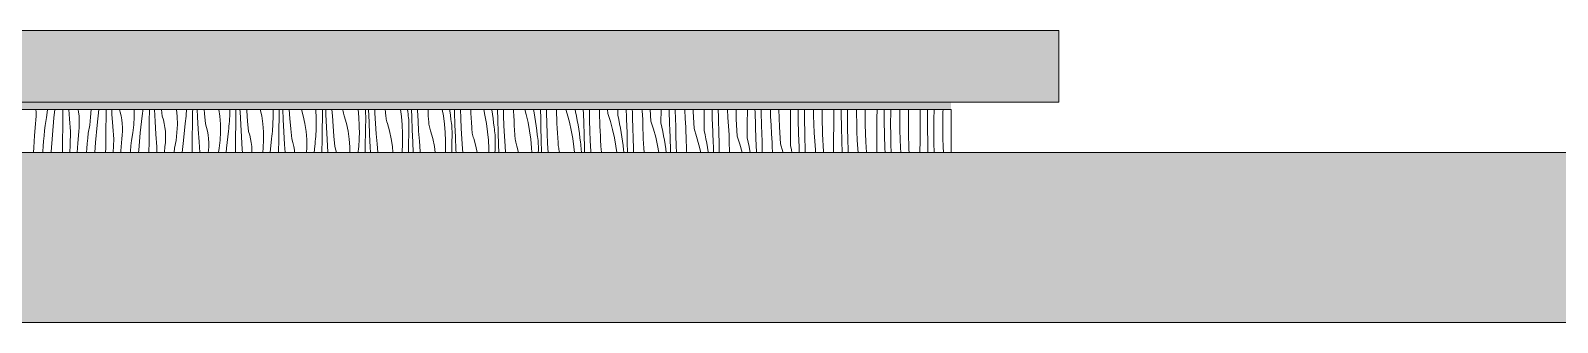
# Model space of a CAD drawing. Header units: millimetres. Extents: x -5804 to 56024, y 506 to 54141.
# Drawn here: x 33140 to 37388, y 4555 to 5369 of the extents above; entities that cross this region are included whole.
import ezdxf

# ---------------------------------------------------------------- set-up
doc = ezdxf.new("R2010")
doc.units = ezdxf.units.MM
doc.layers.add('2D Drafting - General2', color=251, linetype='Continuous', lineweight=15)
doc.layers.add('2D Drafting - General81', color=251, linetype='Continuous', lineweight=20)

# ---------------------------------------------------------------- blocks, each defined once
blk = doc.blocks.new('*X66')
at = {"layer": '2D Drafting - General81', "linetype": 'Continuous'}
for p, q in [((-62070.7, -134864.1), (-62068.3, -134831.1)), ((-62068.3, -134831.1), (-62067.1, -134820.5)), ((-62067.1, -134820.5), (-62066.5, -134809.8)), ((-62066.5, -134799), (-62067, -134791.3)), ((-62066.5, -134809.8), (-62066.5, -134799)), ((-62041.5, -134835.9), (-62037.5, -134814)), ((-62037.5, -134814), (-62035, -134792)), ((-62035, -134792), (-62035, -134791.3)), ((-62021.3, -134862), (-62017.1, -134814.3)), ((-62017.1, -134814.3), (-62014.5, -134791.3)), ((-61992.7, -134838.8), (-61992.5, -134817.9)), ((-61992.5, -134817.9), (-61992.2, -134797)), ((-61992.2, -134797), (-61992.1, -134791.3)), ((-61973.3, -134817.8), (-61975.1, -134791.3)), ((-61970.7, -134852.6), (-61973.3, -134817.8)), ((-61948.4, -134798.9), (-61949.7, -134791.3)), ((-61947.1, -134809.5), (-61948.4, -134798.9)), ((-61946.5, -134820.2), (-61947.1, -134809.5)), ((-61947, -134841.7), (-61946.4, -134830.9)), ((-61946.4, -134830.9), (-61946.5, -134820.2)), ((-61917.5, -134835.2), (-61914.9, -134813.2)), ((-61914.9, -134813.2), (-61913.8, -134791.3)), ((-61897, -134835.5), (-61892.1, -134791.3)), ((-61872.4, -134839.1), (-61872.1, -134818.2)), ((-61872.1, -134818.2), (-61871.9, -134797.3)), ((-61871.9, -134797.3), (-61871.8, -134791.3)), ((-61855.5, -134804.2), (-61856.3, -134791.3)), ((-61853.2, -134839), (-61855.5, -134804.2)), ((-61832.6, -134799), (-61834.9, -134791.3)), ((-61830.2, -134809.5), (-61832.6, -134799)), ((-61828.3, -134820), (-61830.2, -134809.5)), ((-61827.1, -134830.7), (-61828.3, -134820)), ((-61826.4, -134841.4), (-61827.1, -134830.7)), ((-61794.9, -134834.4), (-61793.8, -134812.2)), ((-61793.8, -134812.2), (-61794.1, -134791.3)), ((-61776.9, -134856.7), (-61771.6, -134809.2)), ((-61771.6, -134809.2), (-61770.8, -134802.3)), ((-61770.8, -134802.3), (-61770.1, -134795.5)), ((-61770.1, -134795.5), (-61769.7, -134791.3)), ((-61752.1, -134839.4), (-61751.8, -134818.5)), ((-61751.8, -134818.5), (-61751.5, -134797.6)), ((-61751.5, -134797.6), (-61751.4, -134791.3)), ((-61735.5, -134825.3), (-61737.4, -134791.3)), ((-61733.2, -134860.2), (-61735.5, -134825.3)), ((-61715.6, -134809.9), (-61717.3, -134791.3)), ((-61712.5, -134820.2), (-61715.6, -134809.9)), ((-61710.1, -134830.6), (-61712.5, -134820.2)), ((-61708.2, -134841.2), (-61710.1, -134830.6)), ((-61674, -134811.2), (-61675.6, -134791.3)), ((-61673.7, -134833.4), (-61674, -134811.2)), ((-61656.9, -134877.9), (-61651.6, -134830.3)), ((-61651.6, -134830.3), (-61650.7, -134823.5)), ((-61650.7, -134823.5), (-61650, -134816.7)), ((-61650, -134816.7), (-61649.4, -134809.8)), ((-61649.4, -134809.8), (-61648.9, -134803)), ((-61648.9, -134803), (-61648.4, -134796.1)), ((-61648.4, -134796.1), (-61648.2, -134791.3)), ((-61631.7, -134839.6), (-61631.4, -134818.7)), ((-61631.4, -134818.7), (-61631.1, -134797.8)), ((-61631.1, -134797.8), (-61631, -134791.3)), ((-61617.4, -134811.7), (-61618.4, -134791.3)), ((-61615.4, -134846.5), (-61617.4, -134811.7)), ((-61598.2, -134802.6), (-61599.2, -134791.3)), ((-61595.5, -134831.1), (-61598.2, -134802.6)), ((-61592.5, -134841.4), (-61595.5, -134831.1)), ((-61555.8, -134810.3), (-61558.5, -134791.3)), ((-61554, -134832.4), (-61555.8, -134810.3)), ((-61553.6, -134854.5), (-61554, -134832.4)), ((-61530, -134837.9), (-61529.3, -134831)), ((-61529.3, -134831), (-61528.8, -134824.2)), ((-61528.8, -134824.2), (-61528.4, -134817.3)), ((-61528.4, -134817.3), (-61528, -134810.4)), ((-61528, -134810.4), (-61527.7, -134803.6)), ((-61527.7, -134803.6), (-61527.5, -134796.7)), ((-61527.6, -134791.3), (-61527.5, -134796.7)), ((-61511.4, -134839.9), (-61511, -134819)), ((-61511, -134819), (-61510.6, -134798.1)), ((-61510.6, -134798.1), (-61510.5, -134791.3)), ((-61499.1, -134798), (-61499.4, -134791.3)), ((-61497.4, -134832.8), (-61499.1, -134798)), ((-61480.5, -134795.3), (-61480.8, -134791.3)), ((-61478.1, -134823.8), (-61480.5, -134795.3)), ((-61475.4, -134852.3), (-61478.1, -134823.8)), ((-61438.9, -134809.5), (-61442.8, -134791.3)), ((-61435.7, -134831.4), (-61438.9, -134809.5)), ((-61433.9, -134853.5), (-61435.7, -134831.4)), ((-61408.3, -134838.5), (-61407.9, -134831.6)), ((-61407.9, -134831.6), (-61407.7, -134824.7)), ((-61407.7, -134791.3), (-61407.5, -134794.4)), ((-61407.7, -134824.7), (-61407.5, -134817.9)), ((-61407.5, -134794.4), (-61407.5, -134817.9)), ((-61390.9, -134840.2), (-61390.6, -134819.3)), ((-61390.6, -134819.3), (-61390.2, -134798.4)), ((-61390.2, -134798.4), (-61390, -134791.3)), ((-61379, -134819.1), (-61380.2, -134791.3)), ((-61377.3, -134854), (-61379, -134819.1)), ((-61360.4, -134816.5), (-61362.2, -134791.3)), ((-61358.1, -134845), (-61360.4, -134816.5)), ((-61323.5, -134809), (-61328.5, -134791.3)), ((-61318.8, -134830.7), (-61323.5, -134809)), ((-61315.6, -134852.6), (-61318.8, -134830.7)), ((-61288.6, -134791.3), (-61288.6, -134792)), ((-61288.6, -134792), (-61287.5, -134815.5)), ((-61287.5, -134815.5), (-61287.4, -134839)), ((-61270.5, -134840.5), (-61270.1, -134819.6)), ((-61270.1, -134819.6), (-61269.7, -134798.7)), ((-61269.7, -134798.7), (-61269.6, -134793.3)), ((-61269.6, -134793.3), (-61269.6, -134791.3)), ((-61260.4, -134805.4), (-61260.9, -134791.3)), ((-61259, -134840.3), (-61260.4, -134805.4)), ((-61242.4, -134809.2), (-61243.5, -134791.3)), ((-61240.4, -134837.7), (-61242.4, -134809.2)), ((-61213.2, -134793.5), (-61213.5, -134791.3)), ((-61212.4, -134797.3), (-61213.2, -134793.5)), ((-61211.6, -134801.2), (-61212.4, -134797.3)), ((-61210.6, -134805), (-61211.6, -134801.2)), ((-61209.4, -134808.8), (-61210.6, -134805)), ((-61203.4, -134830.1), (-61209.4, -134808.8)), ((-61198.8, -134851.8), (-61203.4, -134830.1)), ((-61170.5, -134791.3), (-61168.5, -134813.2)), ((-61168.5, -134813.2), (-61167.4, -134836.7)), ((-61150.6, -134793), (-61150.7, -134791.3)), ((-61150.1, -134798.4), (-61150.6, -134793)), ((-61149.8, -134803.7), (-61150.1, -134798.4)), ((-61150, -134840.7), (-61149.6, -134819.9)), ((-61149.6, -134809.1), (-61149.8, -134803.7)), ((-61149.5, -134814.5), (-61149.6, -134809.1)), ((-61149.6, -134819.9), (-61149.5, -134814.5)), ((-61141.5, -134791.7), (-61141.5, -134791.3)), ((-61140.3, -134826.6), (-61141.5, -134791.7)), ((-61138.9, -134861.5), (-61140.3, -134826.6)), ((-61124, -134801.8), (-61124.5, -134791.3)), ((-61122.3, -134830.3), (-61124, -134801.8)), ((-61120.3, -134858.8), (-61122.3, -134830.3)), ((-61094.6, -134798.9), (-61095.2, -134791.3)), ((-61094.5, -134802.9), (-61094.6, -134798.9)), ((-61094.1, -134806.8), (-61094.5, -134802.9)), ((-61093.7, -134810.7), (-61094.1, -134806.8)), ((-61093.1, -134814.6), (-61093.7, -134810.7)), ((-61092.4, -134818.5), (-61093.1, -134814.6)), ((-61091.5, -134822.4), (-61092.4, -134818.5)), ((-61090.5, -134826.2), (-61091.5, -134822.4)), ((-61089.4, -134830), (-61090.5, -134826.2)), ((-61083.3, -134851.3), (-61089.4, -134830)), ((-61053.2, -134791.3), (-61050.5, -134811)), ((-61050.5, -134811), (-61048.4, -134834.4)), ((-61033.3, -134791.3), (-61032.6, -134798.2)), ((-61031.8, -134803.5), (-61032.6, -134798.2)), ((-61031.1, -134808.8), (-61031.8, -134803.5)), ((-61030.5, -134814.2), (-61031.1, -134808.8)), ((-61030.1, -134819.5), (-61030.5, -134814.2)), ((-61029.7, -134824.9), (-61030.1, -134819.5)), ((-61029.5, -134830.3), (-61029.7, -134824.9)), ((-61029.5, -134835.6), (-61029.5, -134830.3)), ((-61021.4, -134812.9), (-61022, -134791.3)), ((-61020.3, -134847.8), (-61021.4, -134812.9)), ((-61005.3, -134794.4), (-61005.4, -134791.3)), ((-61004, -134823), (-61005.3, -134794.4)), ((-61002.3, -134851.5), (-61004, -134823)), ((-60976.3, -134793.5), (-60976.4, -134791.3)), ((-60975.5, -134806.8), (-60976.3, -134793.5)), ((-60974.6, -134820.1), (-60975.5, -134806.8)), ((-60974.4, -134824), (-60974.6, -134820.1)), ((-60974.1, -134828), (-60974.4, -134824)), ((-60973.6, -134831.9), (-60974.1, -134828)), ((-60973, -134835.8), (-60973.6, -134831.9)), ((-60936.8, -134791.3), (-60933.6, -134808.8)), ((-60933.6, -134808.8), (-60930.5, -134832.1)), ((-60930.5, -134832.1), (-60928.3, -134855.5)), ((-60915.9, -134791.3), (-60915.4, -134795)), ((-60915.4, -134795), (-60913.9, -134807.1)), ((-60913.9, -134807.1), (-60912.5, -134819.3)), ((-60911.7, -134824.6), (-60912.5, -134819.3)), ((-60911, -134830), (-60911.7, -134824.6)), ((-60910.4, -134835.3), (-60911, -134830)), ((-60902.2, -134799.1), (-60902.4, -134791.3)), ((-60901.4, -134834), (-60902.2, -134799.1)), ((-60885.3, -134815.6), (-60886.1, -134791.3)), ((-60883.9, -134844.1), (-60885.3, -134815.6)), ((-60857, -134801.4), (-60857.5, -134791.3)), ((-60856.3, -134814.7), (-60857, -134801.4)), ((-60855.4, -134828), (-60856.3, -134814.7)), ((-60854.5, -134841.3), (-60855.4, -134828)), ((-60821.3, -134791.3), (-60817.8, -134806.8)), ((-60817.8, -134806.8), (-60813.6, -134830)), ((-60813.6, -134830), (-60810.4, -134853.3)), ((-60799.1, -134791.3), (-60799, -134791.9)), ((-60799, -134791.9), (-60797, -134804)), ((-60797, -134804), (-60795.3, -134816.1)), ((-60795.3, -134816.1), (-60793.8, -134828.3)), ((-60793.8, -134828.3), (-60792.5, -134840.5)), ((-60782.2, -134820.3), (-60782.6, -134791.3)), ((-60781.3, -134855.2), (-60782.2, -134820.3)), ((-60766.2, -134808.2), (-60766.6, -134791.3)), ((-60765.2, -134836.8), (-60766.2, -134808.2)), ((-60738.1, -134795.9), (-60738.3, -134791.3)), ((-60737.6, -134809.2), (-60738.1, -134795.9)), ((-60736.9, -134822.6), (-60737.6, -134809.2)), ((-60736.2, -134835.9), (-60736.9, -134822.6)), ((-60706.7, -134791.3), (-60702.9, -134805.1)), ((-60702.9, -134805.1), (-60697.7, -134828)), ((-60697.7, -134828), (-60693.5, -134851.2)), ((-60682.9, -134791.3), (-60681, -134800.9)), ((-60681, -134800.9), (-60678.9, -134813)), ((-60678.9, -134813), (-60677, -134825.2)), ((-60677, -134825.2), (-60675.2, -134837.3)), ((-60663.4, -134792.6), (-60663.4, -134791.3)), ((-60663.2, -134797.2), (-60663.4, -134792.6)), ((-60662.9, -134801.9), (-60663.2, -134797.2)), ((-60662.7, -134806.6), (-60662.9, -134801.9)), ((-60662.1, -134841.5), (-60662.7, -134806.6)), ((-60646.8, -134800.8), (-60646.9, -134791.3)), ((-60646.1, -134829.4), (-60646.8, -134800.8)), ((-60645.1, -134857.9), (-60646.1, -134829.4)), ((-60618.5, -134803.8), (-60618.8, -134791.3)), ((-60618, -134817.1), (-60618.5, -134803.8)), ((-60617.5, -134830.4), (-60618, -134817.1)), ((-60616.9, -134843.7), (-60617.5, -134830.4)), ((-60593, -134791.3), (-60589.1, -134803.6)), ((-60589.1, -134803.6), (-60582.9, -134826.3)), ((-60582.9, -134826.3), (-60577.6, -134849.2)), ((-60567.3, -134791.3), (-60565.8, -134798.1)), ((-60565.8, -134798.1), (-60563.3, -134810.1)), ((-60563.3, -134810.1), (-60561, -134822.1)), ((-60561, -134822.1), (-60558.8, -134834.2)), ((-60544.2, -134795), (-60544.3, -134791.3)), ((-60544, -134799.7), (-60544.2, -134795)), ((-60543.7, -134804.4), (-60544, -134799.7)), ((-60543.5, -134809), (-60543.7, -134804.4)), ((-60543.3, -134813.7), (-60543.5, -134809)), ((-60543.1, -134818.4), (-60543.3, -134813.7)), ((-60542.8, -134823.1), (-60543.1, -134818.4)), ((-60542.6, -134827.7), (-60542.8, -134823.1)), ((-60542, -134862.6), (-60542.6, -134827.7)), ((-60527.1, -134793.4), (-60527.2, -134791.3)), ((-60526.8, -134822), (-60527.1, -134793.4)), ((-60526.1, -134850.5), (-60526.8, -134822)), ((-60499.1, -134798.3), (-60499.6, -134791.3)), ((-60498.8, -134811.7), (-60499.1, -134798.3)), ((-60498.4, -134825), (-60498.8, -134811.7)), ((-60498, -134838.3), (-60498.4, -134825)), ((-60476.2, -134802.4), (-60476.8, -134791.3)), ((-60476.2, -134802.4), (-60469, -134824.7)), ((-60469, -134824.7), (-60462.8, -134847.4)), ((-60448.4, -134807.3), (-60448.3, -134791.3)), ((-60448.4, -134807.3), (-60445.7, -134819.2)), ((-60445.7, -134819.2), (-60443.2, -134831.2)), ((-60443.2, -134831.2), (-60440.9, -134843.3)), ((-60424.3, -134811.5), (-60425, -134791.3)), ((-60424.1, -134816.2), (-60424.3, -134811.5)), ((-60423.9, -134820.9), (-60424.1, -134816.2)), ((-60423.7, -134825.5), (-60423.9, -134820.9)), ((-60423.5, -134830.2), (-60423.7, -134825.5)), ((-60423.2, -134834.9), (-60423.5, -134830.2)), ((-60407.9, -134792.4), (-60408, -134791.3)), ((-60407.7, -134797.9), (-60407.9, -134792.4)), ((-60407.5, -134803.5), (-60407.7, -134797.9)), ((-60407.3, -134809), (-60407.5, -134803.5)), ((-60407, -134814.6), (-60407.3, -134809)), ((-60406.7, -134843.1), (-60407, -134814.6)), ((-60380.8, -134795.4), (-60381.1, -134791.3)), ((-60379, -134819.5), (-60380.8, -134795.4)), ((-60378.7, -134832.8), (-60379, -134819.5)), ((-60356.2, -134823.5), (-60357.9, -134791.3)), ((-60356.2, -134823.5), (-60348.9, -134845.9)), ((-60328.4, -134828.4), (-60328.1, -134791.3)), ((-60328.4, -134828.4), (-60325.7, -134840.4)), ((-60305.6, -134794.6), (-60305.7, -134791.3)), ((-60304.2, -134832.7), (-60305.6, -134794.6)), ((-60288.4, -134796.9), (-60288.6, -134791.3)), ((-60288.6, -134791.3), (-60288.6, -134791.3)), ((-60288.3, -134802.4), (-60288.4, -134796.9)), ((-60288.1, -134808), (-60288.3, -134802.4)), ((-60287.9, -134813.5), (-60288.1, -134808)), ((-60287.7, -134819.1), (-60287.9, -134813.5)), ((-60287.4, -134824.6), (-60287.7, -134819.1)), ((-60287.2, -134830.2), (-60287.4, -134824.6)), ((-60287, -134835.7), (-60287.2, -134830.2)), ((-60262.2, -134792.5), (-60262.2, -134791.3)), ((-60260.7, -134816.6), (-60262.2, -134792.5)), ((-60258.9, -134840.7), (-60260.7, -134816.6)), ((-60238.6, -134797), (-60238.8, -134791.3)), ((-60236.1, -134844.7), (-60238.6, -134797)), ((-60208.3, -134849.6), (-60208, -134810.3)), ((-60208, -134810.3), (-60207.9, -134791.3)), ((-60185.5, -134815.7), (-60186.2, -134791.3)), ((-60184.2, -134853.9), (-60185.5, -134815.7)), ((-60168.5, -134812.5), (-60169, -134791.3)), ((-60168.4, -134818.1), (-60168.5, -134812.5)), ((-60168.2, -134823.6), (-60168.4, -134818.1)), ((-60168, -134829.2), (-60168.2, -134823.6)), ((-60167.8, -134834.7), (-60168, -134829.2)), ((-60142.1, -134813.7), (-60143.1, -134791.3)), ((-60140.7, -134837.8), (-60142.1, -134813.7)), ((-60118.6, -134818.1), (-60119.4, -134791.3)), ((-60116, -134865.9), (-60118.6, -134818.1)), ((-60088.2, -134870.8), (-60088, -134831.4)), ((-60088, -134831.4), (-60087.7, -134792.1)), ((-60087.7, -134792.1), (-60087.7, -134791.3)), ((-60066.4, -134798.8), (-60066.6, -134791.3)), ((-60065.5, -134836.9), (-60066.4, -134798.8)), ((-60049.1, -134800.7), (-60049.2, -134791.3)), ((-60048.5, -134833.7), (-60049.1, -134800.7)), ((-60023.1, -134810.7), (-60023.7, -134791.3)), ((-60022, -134834.8), (-60023.1, -134810.7)), ((-59999.9, -134791.5), (-59999.9, -134791.3)), ((-59998.5, -134839.3), (-59999.9, -134791.5)), ((-59967.9, -134852.6), (-59967.6, -134813.3)), ((-59967.6, -134813.3), (-59967.5, -134791.3)), ((-59946.4, -134819.9), (-59946.8, -134791.3)), ((-59945.4, -134858.1), (-59946.4, -134819.9)), ((-59929.1, -134821.8), (-59929.3, -134791.3)), ((-59928.4, -134854.9), (-59929.1, -134821.8)), ((-59903.8, -134807.7), (-59904, -134791.3)), ((-59903.1, -134831.9), (-59903.8, -134807.7)), ((-59902, -134856), (-59903.1, -134831.9)), ((-59879.9, -134812.7), (-59880, -134791.3)), ((-59878.4, -134860.5), (-59879.9, -134812.7)), ((-59847.6, -134834.4), (-59847.3, -134795.1)), ((-59847.3, -134795.1), (-59847.3, -134791.3)), ((-59826.9, -134802.9), (-59826.9, -134791.3)), ((-59826.3, -134841.1), (-59826.9, -134802.9)), ((-59809.2, -134809.9), (-59809.1, -134791.3)), ((-59809, -134843), (-59809.2, -134809.9)), ((-59784.1, -134804.8), (-59784.1, -134791.3)), ((-59783.7, -134828.9), (-59784.1, -134804.8)), ((-59783, -134853.1), (-59783.7, -134828.9)), ((-59759.8, -134833.8), (-59760.1, -134791.3)), ((-59727.5, -134855.6), (-59727.2, -134816.3)), ((-59727.2, -134816.3), (-59727, -134791.3)), ((-59706.8, -134824.1), (-59707, -134791.3)), ((-59706.2, -134862.3), (-59706.8, -134824.1)), ((-59689.2, -134831.1), (-59689, -134798.1)), ((-59688.9, -134864.2), (-59689.2, -134831.1)), ((-59689, -134798.1), (-59688.8, -134791.3)), ((-59664, -134801.8), (-59663.9, -134791.3)), ((-59664, -134825.9), (-59664, -134801.8)), ((-59663.7, -134850.1), (-59664, -134825.9)), ((-59640, -134807.2), (-59639.8, -134791.3)), ((-59639.7, -134855), (-59640, -134807.2)), ((-59607.1, -134837.4), (-59606.9, -134798.1)), ((-59606.9, -134798.1), (-59606.8, -134791.3)), ((-59586.9, -134807.1), (-59586.8, -134791.3)), ((-59586.7, -134845.3), (-59586.9, -134807.1)), ((-59569.1, -134852.3), (-59568.9, -134819.2)), ((-59568.9, -134819.2), (-59568.3, -134791.3)), ((-59543.9, -134823), (-59543.6, -134798.8)), ((-59543.9, -134847.1), (-59543.9, -134823)), ((-59543.6, -134798.8), (-59543.4, -134791.3)), ((-62072.8, -134897.1), (-62070.7, -134864.1)), ((-62045.7, -134879.2), (-62044.4, -134864.7)), ((-62044.4, -134864.7), (-62043, -134850.3)), ((-62043, -134850.3), (-62041.5, -134835.9)), ((-62024.4, -134909.7), (-62021.3, -134862)), ((-61993, -134878.1), (-61992.7, -134838.8)), ((-61972.2, -134890.8), (-61970.7, -134852.6)), ((-61950.7, -134885.3), (-61948.2, -134852.3)), ((-61948.2, -134852.3), (-61947, -134841.7)), ((-61924.4, -134885.9), (-61923, -134871.5)), ((-61923, -134871.5), (-61921.4, -134857)), ((-61921.4, -134857), (-61917.5, -134835.2)), ((-61901.2, -134883.1), (-61897, -134835.5)), ((-61872.9, -134899.3), (-61872.6, -134860)), ((-61872.6, -134860), (-61872.4, -134839.1)), ((-61850.6, -134873.8), (-61853.2, -134839)), ((-61852.1, -134911.3), (-61850.6, -134873.8)), ((-61830.6, -134906.4), (-61828.1, -134873.5)), ((-61828.1, -134873.5), (-61827, -134862.8)), ((-61827, -134862.8), (-61826.4, -134852.1)), ((-61826.4, -134852.1), (-61826.4, -134841.4)), ((-61801.4, -134878.2), (-61797.4, -134856.4)), ((-61797.4, -134856.4), (-61794.9, -134834.4)), ((-61781.2, -134904.3), (-61776.9, -134856.7)), ((-61752.5, -134881.1), (-61752.3, -134860.2)), ((-61752.3, -134860.2), (-61752.1, -134839.4)), ((-61730.6, -134895), (-61733.2, -134860.2)), ((-61707, -134851.9), (-61708.2, -134841.2)), ((-61706.3, -134862.6), (-61707, -134851.9)), ((-61706.9, -134884), (-61706.3, -134873.3)), ((-61706.3, -134873.3), (-61706.3, -134862.6)), ((-61677.3, -134877.6), (-61674.8, -134855.5)), ((-61674.8, -134855.5), (-61673.7, -134833.4)), ((-61632.3, -134881.4), (-61632, -134860.5)), ((-61632, -134860.5), (-61631.7, -134839.6)), ((-61613.1, -134881.3), (-61615.4, -134846.5)), ((-61590, -134851.8), (-61592.5, -134841.4)), ((-61588.2, -134862.4), (-61590, -134851.8)), ((-61586.9, -134873), (-61588.2, -134862.4)), ((-61586.3, -134883.7), (-61586.9, -134873)), ((-61554.7, -134876.7), (-61553.6, -134854.5)), ((-61536.8, -134899), (-61531.5, -134851.5)), ((-61531.5, -134851.5), (-61530.7, -134844.7)), ((-61530.7, -134844.7), (-61530, -134837.9)), ((-61511.9, -134881.7), (-61511.7, -134860.8)), ((-61511.7, -134860.8), (-61511.4, -134839.9)), ((-61495.3, -134867.7), (-61497.4, -134832.8)), ((-61493, -134902.5), (-61495.3, -134867.7)), ((-61472.4, -134862.5), (-61475.4, -134852.3)), ((-61470, -134873), (-61472.4, -134862.5)), ((-61468.1, -134883.5), (-61470, -134873)), ((-61433.6, -134875.7), (-61433.9, -134853.5)), ((-61415.7, -134911.3), (-61411.4, -134872.7)), ((-61411.4, -134872.7), (-61410.6, -134865.9)), ((-61410.6, -134865.9), (-61409.9, -134859)), ((-61409.9, -134859), (-61409.3, -134852.2)), ((-61409.3, -134852.2), (-61408.7, -134845.3)), ((-61408.7, -134845.3), (-61408.3, -134838.5)), ((-61391.6, -134882), (-61391.3, -134861.1)), ((-61391.3, -134861.1), (-61390.9, -134840.2)), ((-61375.3, -134888.8), (-61377.3, -134854)), ((-61355.4, -134873.4), (-61358.1, -134845)), ((-61352.3, -134883.7), (-61355.4, -134873.4)), ((-61313.8, -134874.7), (-61315.6, -134852.6)), ((-61313.5, -134896.9), (-61313.8, -134874.7)), ((-61289.8, -134880.2), (-61289.2, -134873.3)), ((-61289.2, -134873.3), (-61288.7, -134866.5)), ((-61288.7, -134866.5), (-61288.2, -134859.6)), ((-61288.2, -134859.6), (-61287.9, -134852.8)), ((-61287.9, -134852.8), (-61287.6, -134845.9)), ((-61287.6, -134845.9), (-61287.4, -134839)), ((-61271.2, -134882.3), (-61270.9, -134861.4)), ((-61270.9, -134861.4), (-61270.5, -134840.5)), ((-61257.2, -134875.2), (-61259, -134840.3)), ((-61238, -134866.1), (-61240.4, -134837.7)), ((-61235.3, -134894.6), (-61238, -134866.1)), ((-61195.6, -134873.8), (-61198.8, -134851.8)), ((-61193.8, -134895.9), (-61195.6, -134873.8)), ((-61168.2, -134880.8), (-61167.8, -134874)), ((-61167.8, -134874), (-61167.5, -134867.1)), ((-61167.5, -134867.1), (-61167.3, -134860.2)), ((-61167.4, -134836.7), (-61167.3, -134860.2)), ((-61150.8, -134882.5), (-61150.4, -134861.6)), ((-61150.4, -134861.6), (-61150, -134840.7)), ((-61137.2, -134896.3), (-61138.9, -134861.5)), ((-61117.9, -134887.3), (-61120.3, -134858.8)), ((-61078.7, -134873), (-61083.3, -134851.3)), ((-61075.5, -134894.9), (-61078.7, -134873)), ((-61048.4, -134834.4), (-61047.3, -134857.9)), ((-61047.3, -134857.9), (-61047.3, -134881.4)), ((-61030.4, -134882.8), (-61030, -134861.9)), ((-61030, -134861.9), (-61029.5, -134841)), ((-61029.5, -134841), (-61029.5, -134835.6)), ((-61018.8, -134882.6), (-61020.3, -134847.8)), ((-61000.2, -134880), (-61002.3, -134851.5)), ((-60972.3, -134839.7), (-60973, -134835.8)), ((-60971.4, -134843.5), (-60972.3, -134839.7)), ((-60970.4, -134847.4), (-60971.4, -134843.5)), ((-60969.3, -134851.1), (-60970.4, -134847.4)), ((-60963.3, -134872.5), (-60969.3, -134851.1)), ((-60958.6, -134894.2), (-60963.3, -134872.5)), ((-60928.3, -134855.5), (-60927.3, -134879)), ((-60910, -134840.7), (-60910.4, -134835.3)), ((-60909.7, -134846.1), (-60910, -134840.7)), ((-60909.9, -134883.1), (-60909.4, -134862.2)), ((-60909.5, -134851.4), (-60909.7, -134846.1)), ((-60909.4, -134856.8), (-60909.5, -134851.4)), ((-60909.4, -134862.2), (-60909.4, -134856.8)), ((-60900.2, -134868.9), (-60901.4, -134834)), ((-60898.8, -134903.8), (-60900.2, -134868.9)), ((-60882.2, -134872.7), (-60883.9, -134844.1)), ((-60880.2, -134901.2), (-60882.2, -134872.7)), ((-60854.3, -134845.2), (-60854.5, -134841.3)), ((-60854, -134849.1), (-60854.3, -134845.2)), ((-60853.6, -134853.1), (-60854, -134849.1)), ((-60853, -134857), (-60853.6, -134853.1)), ((-60852.2, -134860.9), (-60853, -134857)), ((-60851.4, -134864.7), (-60852.2, -134860.9)), ((-60850.4, -134868.5), (-60851.4, -134864.7)), ((-60849.2, -134872.3), (-60850.4, -134868.5)), ((-60843.2, -134893.7), (-60849.2, -134872.3)), ((-60810.4, -134853.3), (-60808.3, -134876.7)), ((-60791.6, -134845.8), (-60792.5, -134840.5)), ((-60790.9, -134851.2), (-60791.6, -134845.8)), ((-60790.4, -134856.5), (-60790.9, -134851.2)), ((-60789.9, -134861.9), (-60790.4, -134856.5)), ((-60789.6, -134867.2), (-60789.9, -134861.9)), ((-60789.4, -134872.6), (-60789.6, -134867.2)), ((-60789.3, -134878), (-60789.4, -134872.6)), ((-60780.1, -134890.1), (-60781.3, -134855.2)), ((-60763.8, -134865.3), (-60765.2, -134836.8)), ((-60762.1, -134893.8), (-60763.8, -134865.3)), ((-60735.4, -134849.1), (-60736.2, -134835.9)), ((-60734.4, -134862.4), (-60735.4, -134849.1)), ((-60734.3, -134866.4), (-60734.4, -134862.4)), ((-60733.9, -134870.3), (-60734.3, -134866.4)), ((-60733.5, -134874.2), (-60733.9, -134870.3)), ((-60732.9, -134878.1), (-60733.5, -134874.2)), ((-60693.5, -134851.2), (-60690.3, -134874.5)), ((-60690.3, -134874.5), (-60688.2, -134897.9)), ((-60675.2, -134837.3), (-60673.7, -134849.5)), ((-60673.7, -134849.5), (-60672.4, -134861.7)), ((-60671.6, -134867), (-60672.4, -134861.7)), ((-60670.9, -134872.3), (-60671.6, -134867)), ((-60670.3, -134877.7), (-60670.9, -134872.3)), ((-60661.2, -134876.4), (-60662.1, -134841.5)), ((-60643.8, -134886.5), (-60645.1, -134857.9)), ((-60616.1, -134857), (-60616.9, -134843.7)), ((-60615.3, -134870.3), (-60616.1, -134857)), ((-60614.4, -134883.6), (-60615.3, -134870.3)), ((-60577.6, -134849.2), (-60573.4, -134872.3)), ((-60573.4, -134872.3), (-60570.3, -134895.6)), ((-60558.8, -134834.2), (-60556.9, -134846.3)), ((-60556.9, -134846.3), (-60555.2, -134858.5)), ((-60555.2, -134858.5), (-60553.7, -134870.6)), ((-60553.7, -134870.6), (-60552.3, -134882.8)), ((-60541.2, -134897.5), (-60542, -134862.6)), ((-60525.1, -134879.1), (-60526.1, -134850.5)), ((-60497.4, -134851.6), (-60498, -134838.3)), ((-60496.8, -134864.9), (-60497.4, -134851.6)), ((-60496, -134878.2), (-60496.8, -134864.9)), ((-60462.8, -134847.4), (-60457.6, -134870.4)), ((-60457.6, -134870.4), (-60453.4, -134893.5)), ((-60440.9, -134843.3), (-60438.8, -134855.4)), ((-60438.8, -134855.4), (-60436.8, -134867.5)), ((-60436.8, -134867.5), (-60435.1, -134879.6)), ((-60423, -134839.6), (-60423.2, -134834.9)), ((-60422.8, -134844.2), (-60423, -134839.6)), ((-60422.5, -134848.9), (-60422.8, -134844.2)), ((-60422, -134883.8), (-60422.5, -134848.9)), ((-60406, -134871.7), (-60406.7, -134843.1)), ((-60405, -134900.3), (-60406, -134871.7)), ((-60378.4, -134846.1), (-60378.7, -134832.8)), ((-60377.9, -134859.5), (-60378.4, -134846.1)), ((-60377.4, -134872.8), (-60377.9, -134859.5)), ((-60376.7, -134886.1), (-60377.4, -134872.8)), ((-60348.9, -134845.9), (-60342.7, -134868.6)), ((-60342.7, -134868.6), (-60337.5, -134891.5)), ((-60325.7, -134840.4), (-60323.1, -134852.4)), ((-60323.1, -134852.4), (-60320.8, -134864.5)), ((-60320.8, -134864.5), (-60318.7, -134876.5)), ((-60304, -134837.4), (-60304.2, -134832.7)), ((-60303.8, -134842), (-60304, -134837.4)), ((-60303.6, -134846.7), (-60303.8, -134842)), ((-60303.4, -134851.4), (-60303.6, -134846.7)), ((-60303.2, -134856.1), (-60303.4, -134851.4)), ((-60302.9, -134860.7), (-60303.2, -134856.1)), ((-60302.7, -134865.4), (-60302.9, -134860.7)), ((-60302.5, -134870.1), (-60302.7, -134865.4)), ((-60301.9, -134905), (-60302.5, -134870.1)), ((-60286.6, -134864.3), (-60287, -134835.7)), ((-60285.9, -134892.9), (-60286.6, -134864.3)), ((-60258.7, -134854), (-60258.9, -134840.7)), ((-60258.3, -134867.3), (-60258.7, -134854)), ((-60257.8, -134880.6), (-60258.3, -134867.3)), ((-60236.1, -134844.7), (-60228.9, -134867.1)), ((-60228.9, -134867.1), (-60222.6, -134889.8)), ((-60208.3, -134849.6), (-60205.6, -134861.6)), ((-60205.6, -134861.6), (-60203.1, -134873.6)), ((-60203.1, -134873.6), (-60200.8, -134885.6)), ((-60184, -134858.5), (-60184.2, -134853.9)), ((-60183.8, -134863.2), (-60184, -134858.5)), ((-60183.5, -134867.9), (-60183.8, -134863.2)), ((-60183.3, -134872.6), (-60183.5, -134867.9)), ((-60183.1, -134877.2), (-60183.3, -134872.6)), ((-60167.6, -134840.3), (-60167.8, -134834.7)), ((-60167.4, -134845.8), (-60167.6, -134840.3)), ((-60167.1, -134851.4), (-60167.4, -134845.8)), ((-60166.9, -134856.9), (-60167.1, -134851.4)), ((-60166.6, -134885.5), (-60166.9, -134856.9)), ((-60138.9, -134861.9), (-60140.7, -134837.8)), ((-60138.6, -134875.2), (-60138.9, -134861.9)), ((-60116, -134865.9), (-60108.8, -134888.3)), ((-60088.2, -134870.8), (-60085.5, -134882.7)), ((-60064.1, -134875), (-60065.5, -134836.9)), ((-60063.9, -134879.7), (-60064.1, -134875)), ((-60048.3, -134839.2), (-60048.5, -134833.7)), ((-60048.1, -134844.8), (-60048.3, -134839.2)), ((-60047.9, -134850.3), (-60048.1, -134844.8)), ((-60047.7, -134855.9), (-60047.9, -134850.3)), ((-60047.5, -134861.4), (-60047.7, -134855.9)), ((-60047.3, -134867), (-60047.5, -134861.4)), ((-60047.1, -134872.5), (-60047.3, -134867)), ((-60046.8, -134878.1), (-60047.1, -134872.5)), ((-60020.6, -134858.9), (-60022, -134834.8)), ((-60018.8, -134883), (-60020.6, -134858.9)), ((-59996, -134887), (-59998.5, -134839.3)), ((-59968.2, -134892), (-59967.9, -134852.6)), ((-59944, -134896.2), (-59945.4, -134858.1)), ((-59928.2, -134860.4), (-59928.4, -134854.9)), ((-59928.1, -134866), (-59928.2, -134860.4)), ((-59927.9, -134871.5), (-59928.1, -134866)), ((-59927.7, -134877.1), (-59927.9, -134871.5)), ((-59900.5, -134880.1), (-59902, -134856)), ((-59875.9, -134908.2), (-59878.4, -134860.5)), ((-59848.1, -134911.3), (-59847.8, -134873.8)), ((-59847.8, -134873.8), (-59847.6, -134834.4)), ((-59825.3, -134879.2), (-59826.3, -134841.1)), ((-59808.3, -134876), (-59809, -134843)), ((-59781.9, -134877.2), (-59783, -134853.1)), ((-59758.4, -134881.6), (-59759.8, -134833.8)), ((-59727.8, -134894.9), (-59727.5, -134855.6)), ((-59705.3, -134900.4), (-59706.2, -134862.3)), ((-59688.3, -134897.2), (-59688.9, -134864.2)), ((-59662.9, -134874.2), (-59663.7, -134850.1)), ((-59661.8, -134898.4), (-59662.9, -134874.2)), ((-59638.3, -134902.8), (-59639.7, -134855)), ((-59607.4, -134876.8), (-59607.1, -134837.4)), ((-59586.2, -134883.4), (-59586.7, -134845.3)), ((-59568.9, -134885.3), (-59569.1, -134852.3)), ((-59543.6, -134871.3), (-59543.9, -134847.1)), ((-59542.9, -134895.4), (-59543.6, -134871.3)), ((-62073.4, -134911.3), (-62072.8, -134897.1)), ((-62048, -134911.3), (-62047.8, -134908.1)), ((-62047.8, -134908.1), (-62046.8, -134893.7)), ((-62046.8, -134893.7), (-62045.7, -134879.2)), ((-62024.4, -134911.3), (-62024.4, -134909.7)), ((-61993.3, -134911.3), (-61993, -134878.1)), ((-61972.7, -134911.3), (-61972.2, -134890.8)), ((-61952.3, -134911.3), (-61950.7, -134885.3)), ((-61926.5, -134911.3), (-61925.6, -134900.4)), ((-61925.6, -134900.4), (-61924.4, -134885.9)), ((-61903, -134911.3), (-61901.2, -134883.1)), ((-61873.1, -134911.3), (-61872.9, -134899.3)), ((-61830.9, -134911.3), (-61830.6, -134906.4)), ((-61804.7, -134911.3), (-61804.3, -134907.1)), ((-61804.3, -134907.1), (-61802.9, -134892.6)), ((-61802.9, -134892.6), (-61801.4, -134878.2)), ((-61781.6, -134911.3), (-61781.2, -134904.3)), ((-61752.8, -134911.3), (-61752.5, -134881.1)), ((-61731.2, -134911.3), (-61730.6, -134895)), ((-61709.3, -134911.3), (-61708.1, -134894.7)), ((-61708.1, -134894.7), (-61706.9, -134884)), ((-61682.6, -134911.3), (-61681.3, -134899.4)), ((-61681.3, -134899.4), (-61677.3, -134877.6)), ((-61659.8, -134911.3), (-61656.9, -134877.9)), ((-61632.5, -134902.3), (-61632.3, -134881.4)), ((-61632.5, -134911.3), (-61632.5, -134902.3)), ((-61610.9, -134911.3), (-61613.1, -134881.3)), ((-61587.5, -134911.3), (-61586.8, -134905.2)), ((-61586.8, -134905.2), (-61586.2, -134894.5)), ((-61586.2, -134894.5), (-61586.3, -134883.7)), ((-61559.5, -134911.3), (-61557.3, -134898.7)), ((-61557.3, -134898.7), (-61554.7, -134876.7)), ((-61537.9, -134911.3), (-61536.8, -134899)), ((-61512.3, -134911.3), (-61512.2, -134902.6)), ((-61512.2, -134902.6), (-61511.9, -134881.7)), ((-61492.4, -134911.3), (-61493, -134902.5)), ((-61466.9, -134894.2), (-61468.1, -134883.5)), ((-61466.2, -134904.9), (-61466.9, -134894.2)), ((-61466.2, -134911.3), (-61466.2, -134904.9)), ((-61436.2, -134911.3), (-61434.7, -134897.9)), ((-61434.7, -134897.9), (-61433.6, -134875.7)), ((-61392, -134911.3), (-61391.9, -134902.9)), ((-61391.9, -134902.9), (-61391.6, -134882)), ((-61373.8, -134911.3), (-61375.3, -134888.8)), ((-61349.9, -134894.2), (-61352.3, -134883.7)), ((-61348, -134904.7), (-61349.9, -134894.2)), ((-61347.3, -134911.3), (-61348, -134904.7)), ((-61314.2, -134911.3), (-61313.5, -134896.9)), ((-61293.3, -134911.3), (-61291.3, -134893.9)), ((-61291.3, -134893.9), (-61290.5, -134887)), ((-61290.5, -134887), (-61289.8, -134880.2)), ((-61271.6, -134911.3), (-61271.5, -134903.1)), ((-61271.5, -134903.1), (-61271.2, -134882.3)), ((-61255.2, -134910), (-61257.2, -134875.2)), ((-61255.1, -134911.3), (-61255.2, -134910)), ((-61232.3, -134904.9), (-61235.3, -134894.6)), ((-61230.8, -134911.3), (-61232.3, -134904.9)), ((-61193.5, -134911.3), (-61193.8, -134895.9)), ((-61170.8, -134911.3), (-61170.5, -134908.2)), ((-61170.5, -134908.2), (-61169.8, -134901.4)), ((-61169.8, -134901.4), (-61169.1, -134894.5)), ((-61169.1, -134894.5), (-61168.6, -134887.7)), ((-61168.6, -134887.7), (-61168.2, -134880.8)), ((-61151.3, -134911.3), (-61151.2, -134903.4)), ((-61151.2, -134903.4), (-61150.8, -134882.5)), ((-61136.3, -134911.3), (-61137.2, -134896.3)), ((-61115.7, -134911.3), (-61117.9, -134887.3)), ((-61074.2, -134911.3), (-61075.5, -134894.9)), ((-61048.7, -134911.3), (-61048.5, -134908.8)), ((-61048.5, -134908.8), (-61048.1, -134902)), ((-61048.1, -134902), (-61047.7, -134895.1)), ((-61047.7, -134895.1), (-61047.5, -134888.3)), ((-61047.5, -134888.3), (-61047.3, -134881.4)), ((-61030.9, -134911.3), (-61030.7, -134903.7)), ((-61030.7, -134903.7), (-61030.4, -134882.8)), ((-61017.4, -134911.3), (-61018.8, -134882.6)), ((-60997.9, -134908.5), (-61000.2, -134880)), ((-60997.6, -134911.3), (-60997.9, -134908.5)), ((-60956.1, -134911.3), (-60958.6, -134894.2)), ((-60927.5, -134911.3), (-60927.4, -134909.4)), ((-60927.4, -134909.4), (-60927.2, -134902.6)), ((-60927.3, -134879), (-60927.2, -134902.6)), ((-60910.4, -134911.3), (-60910.3, -134904)), ((-60910.3, -134904), (-60909.9, -134883.1)), ((-60898.4, -134911.3), (-60898.8, -134903.8)), ((-60879.3, -134911.3), (-60880.2, -134901.2)), ((-60839.4, -134911.3), (-60843.2, -134893.7)), ((-60808.3, -134876.7), (-60807.2, -134900.2)), ((-60807.2, -134900.2), (-60807.2, -134911.3)), ((-60790, -134911.3), (-60789.8, -134904.3)), ((-60789.8, -134904.3), (-60789.4, -134883.4)), ((-60789.4, -134883.4), (-60789.3, -134878)), ((-60779.3, -134911.3), (-60780.1, -134890.1)), ((-60760.9, -134911.3), (-60762.1, -134893.8)), ((-60732.2, -134882), (-60732.9, -134878.1)), ((-60731.3, -134885.9), (-60732.2, -134882)), ((-60730.3, -134889.7), (-60731.3, -134885.9)), ((-60729.2, -134893.5), (-60730.3, -134889.7)), ((-60724.1, -134911.3), (-60729.2, -134893.5)), ((-60688.2, -134897.9), (-60687.6, -134911.3)), ((-60669.8, -134883), (-60670.3, -134877.7)), ((-60669.5, -134888.4), (-60669.8, -134883)), ((-60669.3, -134893.8), (-60669.5, -134888.4)), ((-60669.5, -134911.3), (-60669.3, -134904.5)), ((-60669.3, -134899.2), (-60669.3, -134893.8)), ((-60669.3, -134904.5), (-60669.3, -134899.2)), ((-60660.1, -134911.3), (-60661.2, -134876.4)), ((-60660.1, -134911.3), (-60660.1, -134911.3)), ((-60642.3, -134911.3), (-60643.8, -134886.5)), ((-60614.2, -134887.5), (-60614.4, -134883.6)), ((-60613.9, -134891.5), (-60614.2, -134887.5)), ((-60613.4, -134895.4), (-60613.9, -134891.5)), ((-60612.8, -134899.3), (-60613.4, -134895.4)), ((-60612.1, -134903.2), (-60612.8, -134899.3)), ((-60611.2, -134907), (-60612.1, -134903.2)), ((-60610.2, -134910.9), (-60611.2, -134907)), ((-60610.1, -134911.3), (-60610.2, -134910.9)), ((-60570.3, -134895.6), (-60568.8, -134911.3)), ((-60551.5, -134888.2), (-60552.3, -134882.8)), ((-60550.8, -134893.5), (-60551.5, -134888.2)), ((-60550.2, -134898.8), (-60550.8, -134893.5)), ((-60549.8, -134904.2), (-60550.2, -134898.8)), ((-60549.5, -134909.6), (-60549.8, -134904.2)), ((-60549.4, -134911.3), (-60549.5, -134909.6)), ((-60540.7, -134911.3), (-60541.2, -134897.5)), ((-60523.7, -134907.7), (-60525.1, -134879.1)), ((-60523.5, -134911.3), (-60523.7, -134907.7)), ((-60495.2, -134891.5), (-60496, -134878.2)), ((-60494.3, -134904.8), (-60495.2, -134891.5)), ((-60494.1, -134908.7), (-60494.3, -134904.8)), ((-60493.9, -134911.3), (-60494.1, -134908.7)), ((-60453.4, -134893.5), (-60451, -134911.3)), ((-60435.1, -134879.6), (-60433.6, -134891.8)), ((-60433.6, -134891.8), (-60432.3, -134904)), ((-60431.4, -134909.3), (-60432.3, -134904)), ((-60431.2, -134911.3), (-60431.4, -134909.3)), ((-60421.3, -134911.3), (-60422, -134883.8)), ((-60404.5, -134911.3), (-60405, -134900.3)), ((-60376, -134899.4), (-60376.7, -134886.1)), ((-60375.2, -134911.3), (-60376, -134899.4)), ((-60337.5, -134891.5), (-60333.9, -134911.3)), ((-60318.7, -134876.5), (-60316.8, -134888.7)), ((-60316.8, -134888.7), (-60315, -134900.8)), ((-60315, -134900.8), (-60313.7, -134911.3)), ((-60301.7, -134911.3), (-60301.9, -134905)), ((-60285.3, -134911.3), (-60285.9, -134892.9)), ((-60257.3, -134893.9), (-60257.8, -134880.6)), ((-60256.7, -134907.2), (-60257.3, -134893.9)), ((-60256.4, -134911.3), (-60256.7, -134907.2)), ((-60222.6, -134889.8), (-60217.7, -134911.3)), ((-60200.8, -134885.6), (-60198.6, -134897.7)), ((-60198.6, -134897.7), (-60196.7, -134909.8)), ((-60196.7, -134909.8), (-60196.5, -134911.3)), ((-60182.9, -134881.9), (-60183.1, -134877.2)), ((-60182.6, -134886.6), (-60182.9, -134881.9)), ((-60182.4, -134891.3), (-60182.6, -134886.6)), ((-60182.1, -134911.3), (-60182.4, -134891.3)), ((-60165.9, -134911.3), (-60166.6, -134885.5)), ((-60138.2, -134888.5), (-60138.6, -134875.2)), ((-60137.8, -134901.8), (-60138.2, -134888.5)), ((-60137.4, -134911.3), (-60137.8, -134901.8)), ((-60108.8, -134888.3), (-60102.6, -134910.9)), ((-60102.6, -134910.9), (-60102.5, -134911.3)), ((-60085.5, -134882.7), (-60083, -134894.8)), ((-60083, -134894.8), (-60080.7, -134906.8)), ((-60080.7, -134906.8), (-60079.9, -134911.3)), ((-60063.7, -134884.4), (-60063.9, -134879.7)), ((-60063.5, -134889.1), (-60063.7, -134884.4)), ((-60063.3, -134893.7), (-60063.5, -134889.1)), ((-60063, -134898.4), (-60063.3, -134893.7)), ((-60062.8, -134903.1), (-60063, -134898.4)), ((-60062.6, -134907.8), (-60062.8, -134903.1)), ((-60062.4, -134911.3), (-60062.6, -134907.8)), ((-60046.5, -134906.7), (-60046.8, -134878.1)), ((-60046.4, -134911.3), (-60046.5, -134906.7)), ((-60018.5, -134896.3), (-60018.8, -134883)), ((-60018.2, -134909.7), (-60018.5, -134896.3)), ((-60018.1, -134911.3), (-60018.2, -134909.7)), ((-59996, -134887), (-59988.7, -134909.4)), ((-59988.7, -134909.4), (-59988.2, -134911.3)), ((-59968.2, -134892), (-59965.4, -134903.9)), ((-59965.4, -134903.9), (-59963.9, -134911.3)), ((-59943.8, -134900.9), (-59944, -134896.2)), ((-59943.6, -134905.6), (-59943.8, -134900.9)), ((-59943.4, -134910.2), (-59943.6, -134905.6)), ((-59943.4, -134911.3), (-59943.4, -134910.2)), ((-59927.5, -134882.6), (-59927.7, -134877.1)), ((-59927.2, -134888.2), (-59927.5, -134882.6)), ((-59927, -134893.7), (-59927.2, -134888.2)), ((-59926.8, -134899.3), (-59927, -134893.7)), ((-59926.6, -134911.3), (-59926.8, -134899.3)), ((-59898.7, -134904.2), (-59900.5, -134880.1)), ((-59898.6, -134911.3), (-59898.7, -134904.2)), ((-59875.9, -134908.2), (-59874.9, -134911.3)), ((-59824.2, -134911.3), (-59825.3, -134879.2)), ((-59808.2, -134881.6), (-59808.3, -134876)), ((-59808, -134887.1), (-59808.2, -134881.6)), ((-59807.8, -134892.7), (-59808, -134887.1)), ((-59807.6, -134898.2), (-59807.8, -134892.7)), ((-59807.4, -134903.8), (-59807.6, -134898.2)), ((-59807.2, -134909.3), (-59807.4, -134903.8)), ((-59807.1, -134911.3), (-59807.2, -134909.3)), ((-59780.5, -134901.3), (-59781.9, -134877.2)), ((-59779.7, -134911.3), (-59780.5, -134901.3)), ((-59756.8, -134911.3), (-59758.4, -134881.6)), ((-59727.9, -134911.3), (-59727.8, -134894.9)), ((-59704.9, -134911.3), (-59705.3, -134900.4)), ((-59688.1, -134902.8), (-59688.3, -134897.2)), ((-59687.9, -134908.3), (-59688.1, -134902.8)), ((-59687.8, -134911.3), (-59687.9, -134908.3)), ((-59661.1, -134911.3), (-59661.8, -134898.4)), ((-59637.9, -134911.3), (-59638.3, -134902.8)), ((-59607.7, -134911.3), (-59607.4, -134876.8)), ((-59585.5, -134911.3), (-59586.2, -134883.4)), ((-59568.3, -134911.3), (-59568.9, -134885.3)), ((-59542.1, -134911.3), (-59542.9, -134895.4))]:
    blk.add_line(p, q, dxfattribs=at)
blk = doc.blocks.new('Wype_nienie_119')
at = {"layer": '2D Drafting - General2', "linetype": 'Continuous'}
for p, q in [((-59521, -134791.3), (-70921, -134791.3)), ((-59521, -134911.3), (-59521, -134791.3)), ((-70921, -134911.3), (-59521, -134911.3))]:
    blk.add_line(p, q, dxfattribs=at)
at = {"layer": '2D Drafting - General81', "linetype": 'Continuous'}
blk.add_blockref('*X66', (0, 0), dxfattribs=at)

msp = doc.modelspace()

# ---------------------------------------------------------------- hatches: boundary and pattern name
at = {"layer": '2D Drafting - General81', "linetype": 'Continuous'}
h = msp.add_hatch(dxfattribs=at)
h.set_pattern_fill('BETON', color=256, style=0, pattern_type=2)
h.set_pattern_definition([(45, (95222.02, 139940.33), (-70.71068, 70.71068), [75, -25]), (45, (95222.02, 140011.04), (-70.71068, 70.71068), [75, -25])])
h.paths.add_polyline_path([(36001.03, 5169.02), (36001.03, 5259.02), (36001.03, 5369.02), (24001.03, 5369.02), (24001.03, 5199.02), (24001.03, 5169.02)])
msp.add_hatch(color=256, dxfattribs=at).paths.add_polyline_path([(24301.03, 5149.02), (35701.03, 5149.02), (35701.03, 5169.02), (24301.03, 5169.02)], flags=0)
h = msp.add_hatch(dxfattribs=at)
h.set_pattern_fill('SOLID___DASHED', color=256, style=0, pattern_type=2)
h.set_pattern_definition([(45, (95222.02, 139940.33), (-70.71068, 70.71068), []), (45, (95186.66, 139975.69), (-70.71068, 70.71068), [75, -25])])
h.paths.add_polyline_path([(48488.23, 4555.45), (48488.23, 5029.02), (3122.03, 5029.02), (3122.03, 4555.45)])

# ---------------------------------------------------------------- linework, layer by layer
at = {"layer": '2D Drafting - General2', "linetype": 'Continuous', "flags": 128}
for points in [[(36001.03, 5169.02), (36001.03, 5259.02), (36001.03, 5369.02), (24001.03, 5369.02), (24001.03, 5199.02), (24001.03, 5169.02)], [(48488.23, 5029.02), (3122.03, 5029.02), (3122.03, 4555.45), (48488.23, 4555.45)]]:
    msp.add_lwpolyline(points, close=True, dxfattribs=at)

# ---------------------------------------------------------------- block references
at = {"layer": '2D Drafting - General81', "linetype": 'Continuous'}
msp.add_blockref('Wype_nienie_119', (95222.02, 139940.33), dxfattribs=at)

doc.saveas('drawing.dxf')
